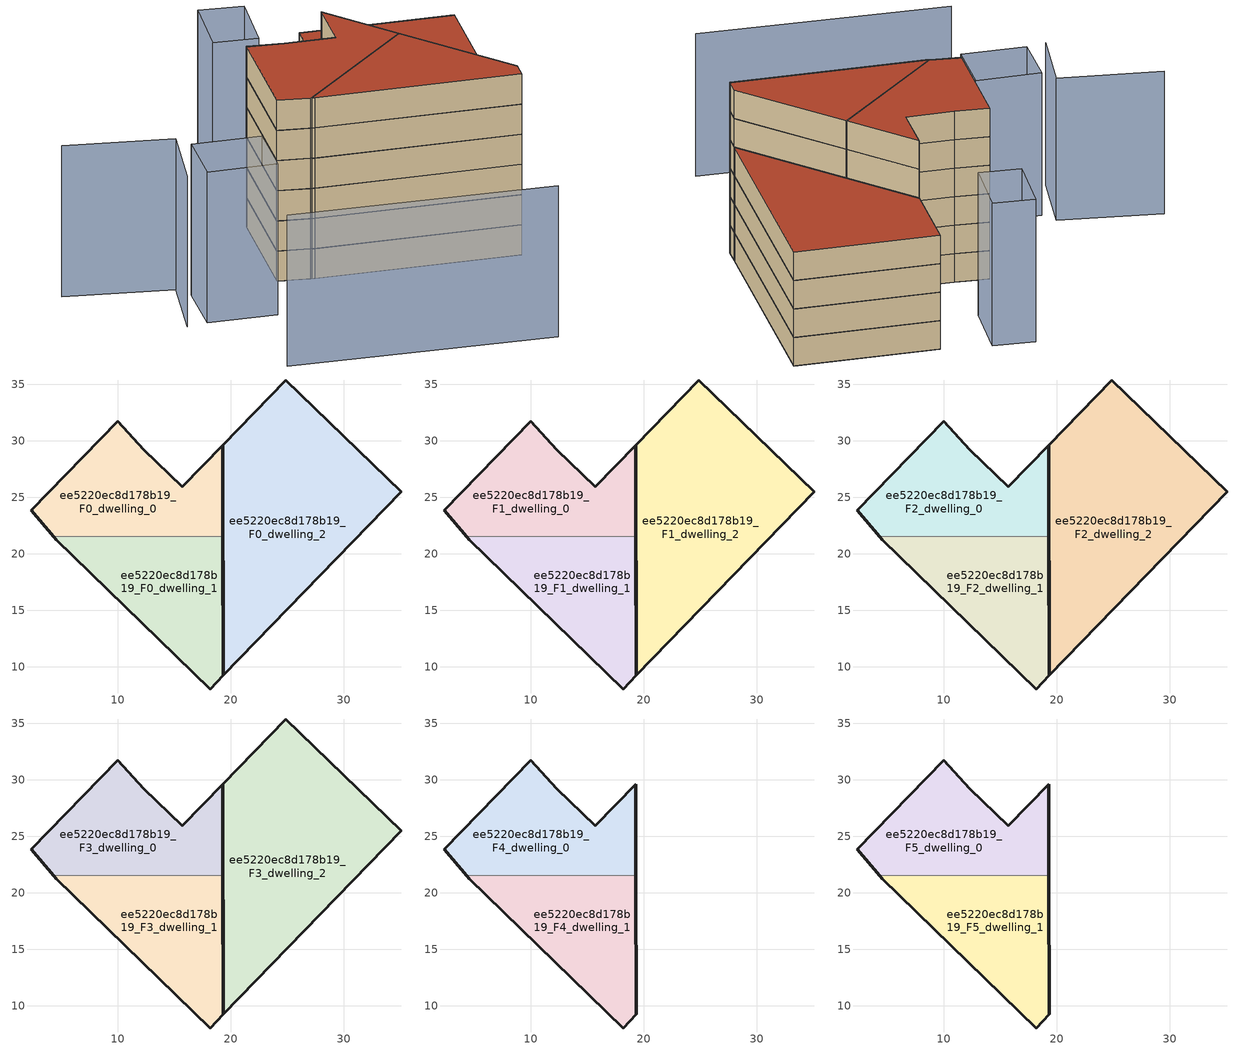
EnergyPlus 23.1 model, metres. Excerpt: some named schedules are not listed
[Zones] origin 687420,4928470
ee5220ec8d178b19_F0_dwelling_0
 floor ground (EU_floor_Construction): 19.32,21.58 19.3,29.63 15.71,25.92 12.32,29.21 10.01,31.72 2.37,23.87 4.34,21.53 z0
 wall outside (EU_wall_Construction): 4.34,21.53 2.37,23.87 10.01,31.72 12.32,29.21 15.71,25.92 19.3,29.63 19.32,21.58 z0:3
 wall to ee5220ec8d178b19_F0_dwelling_1 (EU_wall_Construction): 19.32,21.58 4.34,21.53 z0:3
ee5220ec8d178b19_F0_dwelling_1
 floor ground (EU_floor_Construction): 18.19,8.05 19.36,9.26 19.32,21.58 4.34,21.53 4.59,21.24 z0
 wall outside (EU_wall_Construction): 19.32,21.58 19.36,9.26 18.19,8.05 4.59,21.24 4.34,21.53 z0:3
ee5220ec8d178b19_F0_dwelling_2
 floor ground (EU_floor_Construction): 19.36,9.26 35.1,25.48 24.89,35.38 19.3,29.63 z0
 wall outside (EU_wall_Construction): 19.3,29.63 24.89,35.38 35.1,25.48 19.36,9.26 19.3,29.63 z0:3
ee5220ec8d178b19_F1_dwelling_0
 floor to ee5220ec8d178b19_F0_dwelling_0 (EU_floor_Construction): 19.32,21.58 19.3,29.63 15.71,25.92 12.32,29.21 10.01,31.72 2.37,23.87 4.34,21.53 z3
 wall outside (EU_wall_Construction): 4.34,21.53 2.37,23.87 10.01,31.72 12.32,29.21 15.71,25.92 19.3,29.63 19.32,21.58 z3:6
 wall to ee5220ec8d178b19_F1_dwelling_1 (EU_wall_Construction): 19.32,21.58 4.34,21.53 z3:6
ee5220ec8d178b19_F1_dwelling_1
 floor to ee5220ec8d178b19_F0_dwelling_1 (EU_floor_Construction): 18.19,8.05 19.36,9.26 19.32,21.58 4.34,21.53 4.59,21.24 z3
 wall outside (EU_wall_Construction): 19.32,21.58 19.36,9.26 18.19,8.05 4.59,21.24 4.34,21.53 z3:6
ee5220ec8d178b19_F1_dwelling_2
 floor to ee5220ec8d178b19_F0_dwelling_2 (EU_floor_Construction): 19.36,9.26 35.1,25.48 24.89,35.38 19.3,29.63 z3
 wall outside (EU_wall_Construction): 19.3,29.63 24.89,35.38 35.1,25.48 19.36,9.26 19.3,29.63 z3:6
ee5220ec8d178b19_F2_dwelling_0
 floor to ee5220ec8d178b19_F1_dwelling_0 (EU_floor_Construction): 19.32,21.58 19.3,29.63 15.71,25.92 12.32,29.21 10.01,31.72 2.37,23.87 4.34,21.53 z6
 wall outside (EU_wall_Construction): 4.34,21.53 2.37,23.87 10.01,31.72 12.32,29.21 15.71,25.92 19.3,29.63 19.32,21.58 z6:9
 wall to ee5220ec8d178b19_F2_dwelling_1 (EU_wall_Construction): 19.32,21.58 4.34,21.53 z6:9
ee5220ec8d178b19_F2_dwelling_1
 floor to ee5220ec8d178b19_F1_dwelling_1 (EU_floor_Construction): 18.19,8.05 19.36,9.26 19.32,21.58 4.34,21.53 4.59,21.24 z6
 wall outside (EU_wall_Construction): 19.32,21.58 19.36,9.26 18.19,8.05 4.59,21.24 4.34,21.53 z6:9
ee5220ec8d178b19_F2_dwelling_2
 floor to ee5220ec8d178b19_F1_dwelling_2 (EU_floor_Construction): 19.36,9.26 35.1,25.48 24.89,35.38 19.3,29.63 z6
 wall outside (EU_wall_Construction): 19.3,29.63 24.89,35.38 35.1,25.48 19.36,9.26 19.3,29.63 z6:9
ee5220ec8d178b19_F3_dwelling_0
 floor to ee5220ec8d178b19_F2_dwelling_0 (EU_floor_Construction): 19.32,21.58 19.3,29.63 15.71,25.92 12.32,29.21 10.01,31.72 2.37,23.87 4.34,21.53 z9
 wall outside (EU_wall_Construction): 4.34,21.53 2.37,23.87 10.01,31.72 12.32,29.21 15.71,25.92 19.3,29.63 19.32,21.58 z9:12
 wall to ee5220ec8d178b19_F3_dwelling_1 (EU_wall_Construction): 19.32,21.58 4.34,21.53 z9:12
ee5220ec8d178b19_F3_dwelling_1
 floor to ee5220ec8d178b19_F2_dwelling_1 (EU_floor_Construction): 18.19,8.05 19.36,9.26 19.32,21.58 4.34,21.53 4.59,21.24 z9
 wall outside (EU_wall_Construction): 19.32,21.58 19.36,9.26 18.19,8.05 4.59,21.24 4.34,21.53 z9:12
ee5220ec8d178b19_F3_dwelling_2
 floor to ee5220ec8d178b19_F2_dwelling_2 (EU_floor_Construction): 19.36,9.26 35.1,25.48 24.89,35.38 19.3,29.63 z9
 wall outside (EU_wall_Construction): 19.3,29.63 24.89,35.38 35.1,25.48 19.36,9.26 19.3,29.63 z9:12
 roof outside (EU_roof_Construction): 35.1,25.48 19.36,9.26 19.3,29.63 24.89,35.38 z12
ee5220ec8d178b19_F4_dwelling_0
 floor to ee5220ec8d178b19_F3_dwelling_0 (EU_floor_Construction): 19.32,21.58 19.3,29.63 15.71,25.92 12.32,29.21 10.01,31.72 2.37,23.87 4.34,21.53 z12
 wall outside (EU_wall_Construction): 4.34,21.53 2.37,23.87 10.01,31.72 12.32,29.21 15.71,25.92 19.3,29.63 19.32,21.58 z12:15
 wall to ee5220ec8d178b19_F4_dwelling_1 (EU_wall_Construction): 19.32,21.58 4.34,21.53 z12:15
ee5220ec8d178b19_F4_dwelling_1
 floor to ee5220ec8d178b19_F3_dwelling_1 (EU_floor_Construction): 18.19,8.05 19.36,9.26 19.32,21.58 4.34,21.53 4.59,21.24 z12
 wall outside (EU_wall_Construction): 19.32,21.58 19.36,9.26 18.19,8.05 4.59,21.24 4.34,21.53 z12:15
ee5220ec8d178b19_F5_dwelling_0
 floor to ee5220ec8d178b19_F4_dwelling_0 (EU_floor_Construction): 19.32,21.58 19.3,29.63 15.71,25.92 12.32,29.21 10.01,31.72 2.37,23.87 4.34,21.53 z15
 wall outside (EU_wall_Construction): 4.34,21.53 2.37,23.87 10.01,31.72 12.32,29.21 15.71,25.92 19.3,29.63 19.32,21.58 z15:18
 wall to ee5220ec8d178b19_F5_dwelling_1 (EU_wall_Construction): 19.32,21.58 4.34,21.53 z15:18
 roof outside (EU_roof_Construction): 19.3,29.63 19.32,21.58 4.34,21.53 2.37,23.87 10.01,31.72 12.32,29.21 15.71,25.92 z18
ee5220ec8d178b19_F5_dwelling_1
 floor to ee5220ec8d178b19_F4_dwelling_1 (EU_floor_Construction): 18.19,8.05 19.36,9.26 19.32,21.58 4.34,21.53 4.59,21.24 z15
 wall outside (EU_wall_Construction): 19.32,21.58 19.36,9.26 18.19,8.05 4.59,21.24 4.34,21.53 z15:18
 roof outside (EU_roof_Construction): 19.32,21.58 19.36,9.26 18.19,8.05 4.59,21.24 4.34,21.53 z18
shading: -11.33,14.35 6.16,-3.09 / -10.17,38.54 -3.7,30.64 / -3.7,30.64 -9.43,25.95 / -3.91,28.91 0.74,24.44 / 0.74,24.44 -3.18,20.37 / -3.18,20.37 -7.82,24.83 / -7.82,24.83 -3.91,28.91 / 21.74,39.17 16.99,34.71 / 16.99,34.71 14.12,37.77 / 14.12,37.77 18.87,42.23 / 18.87,42.23 21.74,39.17 z0:15
[Building]
EU S2 Campaign: North Axis=0; Terrain=City; Solar Distribution=FullExterior
[Site:Location]
Bologna: Latitude=44.5; Longitude=11.25; Time Zone=1; Elevation=37
[SizingPeriod:WeatherFileDays]
AnnualSizingPeriod: Begin Month=1; Begin Day of Month=1; End Month=12; End Day of Month=31; Day of Week for Start Day=Monday; Use Weather File Daylight Saving Period=No; Use Weather File Rain and Snow Indicators=No
[MATERIAL]
EU_InternalMass_Material: Roughness=MediumRough; Thickness=0.1; Conductivity=1; Density=1800; Specific Heat=900; Thermal Absorptance=0.9; Solar Absorptance=0.7; Visible Absorptance=0.7
[MATERIAL:NOMASS] Roughness=MediumRough; Thermal Absorptance=0.9; Solar Absorptance=0.7; Visible Absorptance=0.7
Name | Thermal Resistance
EU_wall_NoMass | 0.905828
EU_roof_NoMass | 0.37593
EU_floor_NoMass | 0.67114
[CONSTRUCTION]
EU_wall_Construction: EU_wall_NoMass
EU_roof_Construction: EU_roof_NoMass
EU_floor_Construction: EU_floor_NoMass
EU_InternalMass_Construction: EU_InternalMass_Material
[ZONE] Type=1; Multiplier=1; Ceiling Height=autocalculate; Floor Area=autocalculate; Part of Total Floor Area=Yes
Name | Volume
ee5220ec8d178b19_F0_dwelling_0 | 326.616
ee5220ec8d178b19_F1_dwelling_0; ee5220ec8d178b19_F2_dwelling_0; ee5220ec8d178b19_F3_dwelling_0; ee5220ec8d178b19_F4_dwelling_0; ee5220ec8d178b19_F5_dwelling_0 | 326.615
ee5220ec8d178b19_F0_dwelling_1; ee5220ec8d178b19_F1_dwelling_1; ee5220ec8d178b19_F2_dwelling_1; ee5220ec8d178b19_F3_dwelling_1; ee5220ec8d178b19_F4_dwelling_1; ee5220ec8d178b19_F5_dwelling_1 | 326.602
ee5220ec8d178b19_F0_dwelling_2; ee5220ec8d178b19_F1_dwelling_2; ee5220ec8d178b19_F2_dwelling_2; ee5220ec8d178b19_F3_dwelling_2 | 653.183
[INTERNALMASS] Construction=EU_InternalMass_Construction
Name | Zone or ZoneList | Surface Area
ee5220ec8d178b19_F0_dwelling_0_EU_InternalMass | ee5220ec8d178b19_F0_dwelling_0 | 108.872
ee5220ec8d178b19_F0_dwelling_1_EU_InternalMass | ee5220ec8d178b19_F0_dwelling_1 | 108.867
ee5220ec8d178b19_F0_dwelling_2_EU_InternalMass | ee5220ec8d178b19_F0_dwelling_2 | 217.727
ee5220ec8d178b19_F1_dwelling_0_EU_InternalMass | ee5220ec8d178b19_F1_dwelling_0 | 108.872
ee5220ec8d178b19_F1_dwelling_1_EU_InternalMass | ee5220ec8d178b19_F1_dwelling_1 | 108.867
ee5220ec8d178b19_F1_dwelling_2_EU_InternalMass | ee5220ec8d178b19_F1_dwelling_2 | 217.727
ee5220ec8d178b19_F2_dwelling_0_EU_InternalMass | ee5220ec8d178b19_F2_dwelling_0 | 108.872
ee5220ec8d178b19_F2_dwelling_1_EU_InternalMass | ee5220ec8d178b19_F2_dwelling_1 | 108.867
ee5220ec8d178b19_F2_dwelling_2_EU_InternalMass | ee5220ec8d178b19_F2_dwelling_2 | 217.727
ee5220ec8d178b19_F3_dwelling_0_EU_InternalMass | ee5220ec8d178b19_F3_dwelling_0 | 108.872
ee5220ec8d178b19_F3_dwelling_1_EU_InternalMass | ee5220ec8d178b19_F3_dwelling_1 | 108.867
ee5220ec8d178b19_F3_dwelling_2_EU_InternalMass | ee5220ec8d178b19_F3_dwelling_2 | 217.727
ee5220ec8d178b19_F4_dwelling_0_EU_InternalMass | ee5220ec8d178b19_F4_dwelling_0 | 217.742
ee5220ec8d178b19_F4_dwelling_1_EU_InternalMass | ee5220ec8d178b19_F4_dwelling_1 | 217.727
ee5220ec8d178b19_F5_dwelling_0_EU_InternalMass | ee5220ec8d178b19_F5_dwelling_0 | 217.742
ee5220ec8d178b19_F5_dwelling_1_EU_InternalMass | ee5220ec8d178b19_F5_dwelling_1 | 217.727
[OTHEREQUIPMENT] Fuel Type=Electricity; Design Level Calculation Method=Watts/Area; Power per Zone Floor Area=1; Fraction Latent=0; Fraction Radiant=0; Fraction Lost=0; Carbon Dioxide Generation Rate=0; EndUse Subcategory=EU_Step8_InternalGains
Name | Zone or ZoneList or Space or SpaceList | Schedule
EU_Step8_InternalGain_ee5220ec8d178b19_F0_dwelling_0_f000 | ee5220ec8d178b19_F0_dwelling_0 | EU_Step8_GainSchedule_ee5220ec8d178b19_F0_dwelling_0_f000
EU_Step8_InternalGain_ee5220ec8d178b19_F0_dwelling_1_f000 | ee5220ec8d178b19_F0_dwelling_1 | EU_Step8_GainSchedule_ee5220ec8d178b19_F0_dwelling_1_f000
EU_Step8_InternalGain_ee5220ec8d178b19_F0_dwelling_2_f000 | ee5220ec8d178b19_F0_dwelling_2 | EU_Step8_GainSchedule_ee5220ec8d178b19_F0_dwelling_2_f000
EU_Step8_InternalGain_ee5220ec8d178b19_F1_dwelling_0_f000 | ee5220ec8d178b19_F1_dwelling_0 | EU_Step8_GainSchedule_ee5220ec8d178b19_F1_dwelling_0_f000
EU_Step8_InternalGain_ee5220ec8d178b19_F1_dwelling_1_f000 | ee5220ec8d178b19_F1_dwelling_1 | EU_Step8_GainSchedule_ee5220ec8d178b19_F1_dwelling_1_f000
EU_Step8_InternalGain_ee5220ec8d178b19_F1_dwelling_2_f000 | ee5220ec8d178b19_F1_dwelling_2 | EU_Step8_GainSchedule_ee5220ec8d178b19_F1_dwelling_2_f000
EU_Step8_InternalGain_ee5220ec8d178b19_F2_dwelling_0_f000 | ee5220ec8d178b19_F2_dwelling_0 | EU_Step8_GainSchedule_ee5220ec8d178b19_F2_dwelling_0_f000
EU_Step8_InternalGain_ee5220ec8d178b19_F2_dwelling_1_f000 | ee5220ec8d178b19_F2_dwelling_1 | EU_Step8_GainSchedule_ee5220ec8d178b19_F2_dwelling_1_f000
EU_Step8_InternalGain_ee5220ec8d178b19_F2_dwelling_2_f000 | ee5220ec8d178b19_F2_dwelling_2 | EU_Step8_GainSchedule_ee5220ec8d178b19_F2_dwelling_2_f000
EU_Step8_InternalGain_ee5220ec8d178b19_F3_dwelling_0_f000 | ee5220ec8d178b19_F3_dwelling_0 | EU_Step8_GainSchedule_ee5220ec8d178b19_F3_dwelling_0_f000
EU_Step8_InternalGain_ee5220ec8d178b19_F3_dwelling_1_f000 | ee5220ec8d178b19_F3_dwelling_1 | EU_Step8_GainSchedule_ee5220ec8d178b19_F3_dwelling_1_f000
EU_Step8_InternalGain_ee5220ec8d178b19_F3_dwelling_2_f000 | ee5220ec8d178b19_F3_dwelling_2 | EU_Step8_GainSchedule_ee5220ec8d178b19_F3_dwelling_2_f000
EU_Step8_InternalGain_ee5220ec8d178b19_F4_dwelling_0_f000 | ee5220ec8d178b19_F4_dwelling_0 | EU_Step8_GainSchedule_ee5220ec8d178b19_F4_dwelling_0_f000
EU_Step8_InternalGain_ee5220ec8d178b19_F4_dwelling_1_f000 | ee5220ec8d178b19_F4_dwelling_1 | EU_Step8_GainSchedule_ee5220ec8d178b19_F4_dwelling_1_f000
EU_Step8_InternalGain_ee5220ec8d178b19_F5_dwelling_0_f000 | ee5220ec8d178b19_F5_dwelling_0 | EU_Step8_GainSchedule_ee5220ec8d178b19_F5_dwelling_0_f000
EU_Step8_InternalGain_ee5220ec8d178b19_F5_dwelling_1_f000 | ee5220ec8d178b19_F5_dwelling_1 | EU_Step8_GainSchedule_ee5220ec8d178b19_F5_dwelling_1_f000
[ZONEVENTILATION:DESIGNFLOWRATE] Schedule=EU_AlwaysOn; Design Flow Rate Calculation Method=AirChanges/Hour; Air Changes per Hour=0.73129; Ventilation Type=Natural; Fan Pressure Rise=0; Fan Total Efficiency=1; Constant Term Coefficient=1; Temperature Term Coefficient=0; Velocity Term Coefficient=0; Velocity Squared Term Coefficient=0; Minimum Indoor Temperature=-100; Maximum Indoor Temperature=100; Delta Temperature=-100; Minimum Outdoor Temperature=-100; Maximum Outdoor Temperature=100; Maximum Wind Speed=40
Name | Zone or ZoneList or Space or SpaceList
EU_ConstantAir_ee5220ec8d178b19_F0_dwelling_0 | ee5220ec8d178b19_F0_dwelling_0
EU_ConstantAir_ee5220ec8d178b19_F0_dwelling_1 | ee5220ec8d178b19_F0_dwelling_1
EU_ConstantAir_ee5220ec8d178b19_F0_dwelling_2 | ee5220ec8d178b19_F0_dwelling_2
EU_ConstantAir_ee5220ec8d178b19_F1_dwelling_0 | ee5220ec8d178b19_F1_dwelling_0
EU_ConstantAir_ee5220ec8d178b19_F1_dwelling_1 | ee5220ec8d178b19_F1_dwelling_1
EU_ConstantAir_ee5220ec8d178b19_F1_dwelling_2 | ee5220ec8d178b19_F1_dwelling_2
EU_ConstantAir_ee5220ec8d178b19_F2_dwelling_0 | ee5220ec8d178b19_F2_dwelling_0
EU_ConstantAir_ee5220ec8d178b19_F2_dwelling_1 | ee5220ec8d178b19_F2_dwelling_1
EU_ConstantAir_ee5220ec8d178b19_F2_dwelling_2 | ee5220ec8d178b19_F2_dwelling_2
EU_ConstantAir_ee5220ec8d178b19_F3_dwelling_0 | ee5220ec8d178b19_F3_dwelling_0
EU_ConstantAir_ee5220ec8d178b19_F3_dwelling_1 | ee5220ec8d178b19_F3_dwelling_1
EU_ConstantAir_ee5220ec8d178b19_F3_dwelling_2 | ee5220ec8d178b19_F3_dwelling_2
EU_ConstantAir_ee5220ec8d178b19_F4_dwelling_0 | ee5220ec8d178b19_F4_dwelling_0
EU_ConstantAir_ee5220ec8d178b19_F4_dwelling_1 | ee5220ec8d178b19_F4_dwelling_1
EU_ConstantAir_ee5220ec8d178b19_F5_dwelling_0 | ee5220ec8d178b19_F5_dwelling_0
EU_ConstantAir_ee5220ec8d178b19_F5_dwelling_1 | ee5220ec8d178b19_F5_dwelling_1
[HVACTEMPLATE:THERMOSTAT] Constant Heating Setpoint=20; Constant Cooling Setpoint=50
EU_HeatOnly_ee5220ec8d178b19_F0_dwelling_0; EU_HeatOnly_ee5220ec8d178b19_F0_dwelling_1; EU_HeatOnly_ee5220ec8d178b19_F0_dwelling_2; EU_HeatOnly_ee5220ec8d178b19_F1_dwelling_0; EU_HeatOnly_ee5220ec8d178b19_F1_dwelling_1; EU_HeatOnly_ee5220ec8d178b19_F1_dwelling_2; EU_HeatOnly_ee5220ec8d178b19_F2_dwelling_0; EU_HeatOnly_ee5220ec8d178b19_F2_dwelling_1; EU_HeatOnly_ee5220ec8d178b19_F2_dwelling_2; EU_HeatOnly_ee5220ec8d178b19_F3_dwelling_0; EU_HeatOnly_ee5220ec8d178b19_F3_dwelling_1; EU_HeatOnly_ee5220ec8d178b19_F3_dwelling_2; EU_HeatOnly_ee5220ec8d178b19_F4_dwelling_0; EU_HeatOnly_ee5220ec8d178b19_F4_dwelling_1; EU_HeatOnly_ee5220ec8d178b19_F5_dwelling_0; EU_HeatOnly_ee5220ec8d178b19_F5_dwelling_1
[HVACTEMPLATE:ZONE:IDEALLOADSAIRSYSTEM] System Availability Schedule=EU_AlwaysOn; Maximum Heating Supply Air Temperature=50; Minimum Cooling Supply Air Temperature=13; Maximum Heating Supply Air Humidity Ratio=0.0156; Minimum Cooling Supply Air Humidity Ratio=0.0077; Heating Limit=NoLimit; Cooling Limit=NoLimit; Heating Availability Schedule=EU_AlwaysOn; Cooling Availability Schedule=EU_CoolingOff; Dehumidification Control Type=ConstantSensibleHeatRatio; Cooling Sensible Heat Ratio=0.7; Dehumidification Setpoint=60; Humidification Control Type=None; Humidification Setpoint=30; Outdoor Air Method=None; Outdoor Air Flow Rate per Person=0.00944; Outdoor Air Flow Rate per Zone Floor Area=0; Outdoor Air Flow Rate per Zone=0; Demand Controlled Ventilation Type=None; Outdoor Air Economizer Type=NoEconomizer; Heat Recovery Type=None; Sensible Heat Recovery Effectiveness=0.7; Latent Heat Recovery Effectiveness=0.65
Name | Template Thermostat
ee5220ec8d178b19_F0_dwelling_0 | EU_HeatOnly_ee5220ec8d178b19_F0_dwelling_0
ee5220ec8d178b19_F0_dwelling_1 | EU_HeatOnly_ee5220ec8d178b19_F0_dwelling_1
ee5220ec8d178b19_F0_dwelling_2 | EU_HeatOnly_ee5220ec8d178b19_F0_dwelling_2
ee5220ec8d178b19_F1_dwelling_0 | EU_HeatOnly_ee5220ec8d178b19_F1_dwelling_0
ee5220ec8d178b19_F1_dwelling_1 | EU_HeatOnly_ee5220ec8d178b19_F1_dwelling_1
ee5220ec8d178b19_F1_dwelling_2 | EU_HeatOnly_ee5220ec8d178b19_F1_dwelling_2
ee5220ec8d178b19_F2_dwelling_0 | EU_HeatOnly_ee5220ec8d178b19_F2_dwelling_0
ee5220ec8d178b19_F2_dwelling_1 | EU_HeatOnly_ee5220ec8d178b19_F2_dwelling_1
ee5220ec8d178b19_F2_dwelling_2 | EU_HeatOnly_ee5220ec8d178b19_F2_dwelling_2
ee5220ec8d178b19_F3_dwelling_0 | EU_HeatOnly_ee5220ec8d178b19_F3_dwelling_0
ee5220ec8d178b19_F3_dwelling_1 | EU_HeatOnly_ee5220ec8d178b19_F3_dwelling_1
ee5220ec8d178b19_F3_dwelling_2 | EU_HeatOnly_ee5220ec8d178b19_F3_dwelling_2
ee5220ec8d178b19_F4_dwelling_0 | EU_HeatOnly_ee5220ec8d178b19_F4_dwelling_0
ee5220ec8d178b19_F4_dwelling_1 | EU_HeatOnly_ee5220ec8d178b19_F4_dwelling_1
ee5220ec8d178b19_F5_dwelling_0 | EU_HeatOnly_ee5220ec8d178b19_F5_dwelling_0
ee5220ec8d178b19_F5_dwelling_1 | EU_HeatOnly_ee5220ec8d178b19_F5_dwelling_1
[SIZING:ZONE] Zone Cooling Design Supply Air Temperature Input Method=SupplyAirTemperature; Zone Cooling Design Supply Air Temperature=13; Zone Heating Design Supply Air Temperature Input Method=SupplyAirTemperature; Zone Heating Design Supply Air Temperature=50; Zone Cooling Design Supply Air Humidity Ratio=0.008; Zone Heating Design Supply Air Humidity Ratio=0.008; Cooling Design Air Flow Method=DesignDay; Cooling Design Air Flow Rate=0; Cooling Minimum Air Flow per Zone Floor Area=0.000762; Cooling Minimum Air Flow=0; Cooling Minimum Air Flow Fraction=0.2; Heating Design Air Flow Method=DesignDay; Heating Design Air Flow Rate=0; Heating Maximum Air Flow per Zone Floor Area=0.002032; Heating Maximum Air Flow=0.141576; Heating Maximum Air Flow Fraction=0.3; Account for Dedicated Outdoor Air System=No; Dedicated Outdoor Air System Control Strategy=NeutralSupplyAir; Dedicated Outdoor Air Low Setpoint Temperature for Design=autosize; Dedicated Outdoor Air High Setpoint Temperature for Design=autosize; Zone Load Sizing Method=Sensible Load Only No Latent Load; Zone Latent Cooling Design Supply Air Humidity Ratio Input Method=HumidityRatioDifference; Zone Cooling Design Supply Air Humidity Ratio Difference=0.005; Zone Latent Heating Design Supply Air Humidity Ratio Input Method=HumidityRatioDifference; Zone Humidification Design Supply Air Humidity Ratio Difference=0.005
ee5220ec8d178b19_F0_dwelling_0; ee5220ec8d178b19_F0_dwelling_1; ee5220ec8d178b19_F0_dwelling_2; ee5220ec8d178b19_F1_dwelling_0; ee5220ec8d178b19_F1_dwelling_1; ee5220ec8d178b19_F1_dwelling_2; ee5220ec8d178b19_F2_dwelling_0; ee5220ec8d178b19_F2_dwelling_1; ee5220ec8d178b19_F2_dwelling_2; ee5220ec8d178b19_F3_dwelling_0; ee5220ec8d178b19_F3_dwelling_1; ee5220ec8d178b19_F3_dwelling_2; ee5220ec8d178b19_F4_dwelling_0; ee5220ec8d178b19_F4_dwelling_1; ee5220ec8d178b19_F5_dwelling_0; ee5220ec8d178b19_F5_dwelling_1
